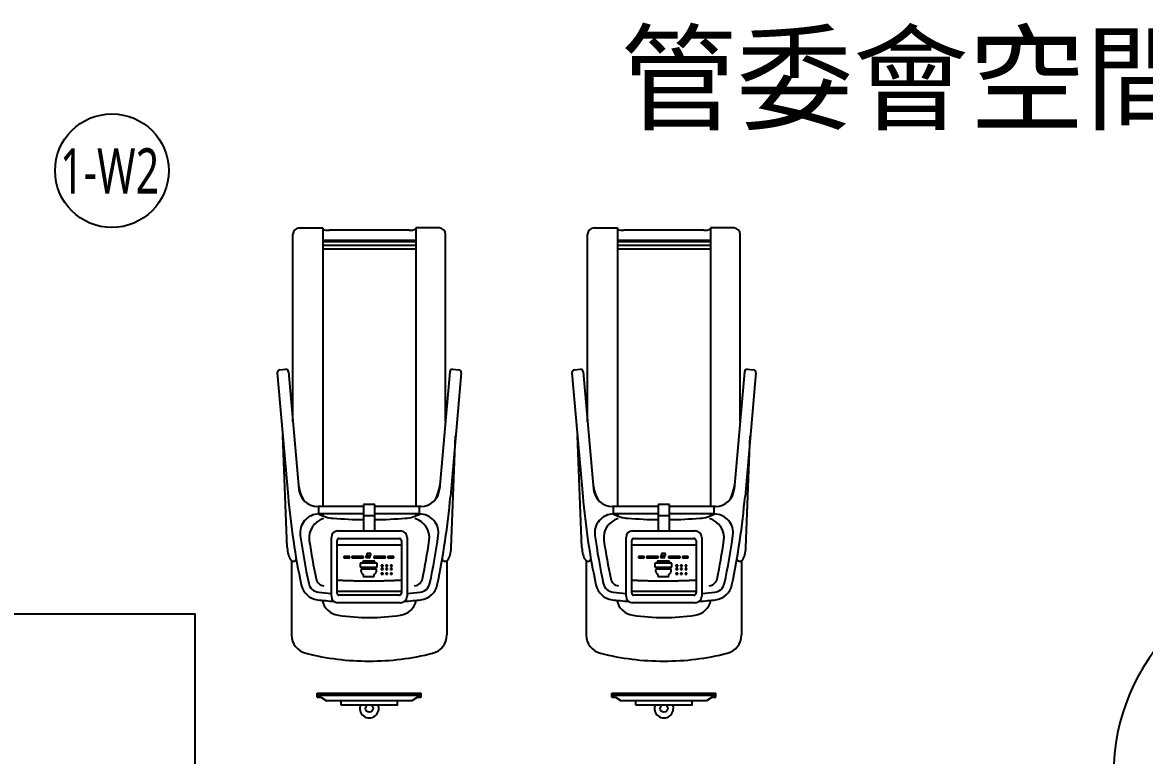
# Model space of a CAD drawing. Header units: millimetres. Extents: x -3377 to 119122, y -22007 to 15479.
# Drawn here: x 27984 to 28577, y 10054 to 10441 of the extents above; entities that cross this region are included whole.
import ezdxf
from ezdxf.enums import TextEntityAlignment as Align

# ---------------------------------------------------------------- set-up
doc = ezdxf.new("R2010")
doc.units = ezdxf.units.MM
doc.header["$LTSCALE"] = 150
doc.header["$MEASUREMENT"] = 0
doc.layers.get('0').update_dxf_attribs({"plot": 0})
for name, color, linetype in [('COL', 1, 'Continuous'), ('OPEN', 4, 'Continuous'), ('TEXT', 2, 'Continuous')]:
    doc.layers.add(name, color=color, linetype=linetype)
for name, color, linetype, plot in [('FUNITURE', 9, 'Continuous', False), ('OPEN-TAG', 4, 'Continuous', False), ('S-ARCH', 252, 'Continuous', False)]:
    doc.layers.add(name, color=color, linetype=linetype, plot=plot)
doc.styles.add('C1', font='', dxfattribs={"bigfont": 'japanese.shx'})
doc.styles.add('HH', font='')
doc.styles.get('C1').set_extended_font_data('微軟正黑體')
doc.styles.get('HH').set_extended_font_data('Microsoft JhengHei')

# ---------------------------------------------------------------- blocks, each defined once
blk = doc.blocks.new('A$C704E4F0D')
at = {"layer": 'COL', "color": 252}
blk.add_lwpolyline([(-1480, 650), (-1370, 650), (-1370, 550), (-1480, 550)], close=True, dxfattribs=at)
at = {"layer": 'FUNITURE', "color": 252}
for p, q in [((-1314.78095, 853.71429, 1.07354), (-1302.49524, 853.71429, 1.07354)), ((-1302.49524, 853.71429, 1.07354), (-1302.49524, 706.6759, 1.07354)), ((-1241.06667, 853.71429, 1.07354), (-1253.35238, 853.71429, 1.07354)), ((-1253.35238, 853.71429, 1.07354), (-1253.35238, 706.6759, 1.07354)), ((-1159.20952, 853.71429, 1.07354), (-1146.92381, 853.71429, 1.07354)), ((-1146.92381, 853.71429, 1.07354), (-1146.92381, 706.6759, 1.07354)), ((-1085.49524, 853.71429, 1.07354), (-1097.78095, 853.71429, 1.07354)), ((-1097.78095, 853.71429, 1.07354), (-1097.78095, 706.6759, 1.07354)), ((-1318.20952, 751.42857, 1.07354), (-1318.20952, 850.28571, 1.07354)), ((-1302.49524, 847.28571, 1.07354), (-1253.35238, 847.28571, 1.07354)), ((-1256.78095, 852.42857, 1.07354), (-1299.06667, 852.42857, 1.07354)), ((-1237.6381, 751.42857, 1.07354), (-1237.6381, 850.28571, 1.07354)), ((-1162.6381, 751.42857, 1.07354), (-1162.6381, 850.28571, 1.07354)), ((-1146.92381, 847.28571, 1.07354), (-1097.78095, 847.28571, 1.07354)), ((-1101.20952, 852.42857, 1.07354), (-1143.49524, 852.42857, 1.07354)), ((-1082.06667, 751.42857, 1.07354), (-1082.06667, 850.28571, 1.07354)), ((-1253.35238, 846.28571, 1.07354), (-1302.49524, 846.28571, 1.07354)), ((-1302.49524, 844.57143, 1.07354), (-1253.35238, 844.57143, 1.07354)), ((-1253.35238, 842.42857, 1.07354), (-1302.49524, 842.42857, 1.07354)), ((-1097.78095, 846.28571, 1.07354), (-1146.92381, 846.28571, 1.07354)), ((-1146.92381, 844.57143, 1.07354), (-1097.78095, 844.57143, 1.07354)), ((-1097.78095, 842.42857, 1.07354), (-1146.92381, 842.42857, 1.07354)), ((-1326.48197, 777.17126, 1.07354), (-1320.77719, 711.96527, 1.07354)), ((-1325.11842, 778.79628, 1.07354), (-1322.12983, 779.05775, 1.07354)), ((-1320.50481, 777.69419, 1.07354), (-1315.09015, 715.80434, 1.07354)), ((-1235.34281, 777.69419, 1.07354), (-1240.75747, 715.80434, 1.07354)), ((-1229.36565, 777.17126, 1.07354), (-1235.07043, 711.96527, 1.07354)), ((-1233.71779, 779.05775, 1.07354), (-1230.7292, 778.79628, 1.07354)), ((-1170.91055, 777.17126, 1.07354), (-1165.20576, 711.96527, 1.07354)), ((-1169.54699, 778.79628, 1.07354), (-1166.5584, 779.05775, 1.07354)), ((-1164.93338, 777.69419, 1.07354), (-1159.51872, 715.80434, 1.07354)), ((-1079.77139, 777.69419, 1.07354), (-1085.18605, 715.80434, 1.07354)), ((-1073.79422, 777.17126, 1.07354), (-1079.499, 711.96527, 1.07354)), ((-1078.14636, 779.05775, 1.07354), (-1075.15778, 778.79628, 1.07354)), ((-1321.20733, 684.88664, 1.07354), (-1323.49108, 743.84243, 1.07354)), ((-1234.64029, 684.88664, 1.07354), (-1232.35654, 743.84243, 1.07354)), ((-1165.6359, 684.88664, 1.07354), (-1167.91965, 743.84243, 1.07354)), ((-1079.06886, 684.88664, 1.07354), (-1076.78511, 743.84243, 1.07354)), ((-1280.92381, 706.6759, 1.07354), (-1305.1282, 706.6759, 1.07354)), ((-1304.46866, 702.6759, 1.07354), (-1304.46866, 706.6759, 1.07354)), ((-1274.92381, 707.71376, 1.07354), (-1280.92381, 707.71376, 1.07354)), ((-1280.92381, 707.71376, 1.07354), (-1280.92381, 693.71376, 1.07354)), ((-1274.92381, 693.71376, 1.07354), (-1274.92381, 707.71376, 1.07354)), ((-1250.71942, 706.6759, 1.07354), (-1274.92381, 706.6759, 1.07354)), ((-1251.37896, 702.6759, 1.07354), (-1251.37896, 706.6759, 1.07354)), ((-1125.35238, 706.6759, 1.07354), (-1149.55677, 706.6759, 1.07354)), ((-1148.89724, 702.6759, 1.07354), (-1148.89724, 706.6759, 1.07354)), ((-1119.35238, 707.71376, 1.07354), (-1125.35238, 707.71376, 1.07354)), ((-1125.35238, 707.71376, 1.07354), (-1125.35238, 693.71376, 1.07354)), ((-1119.35238, 693.71376, 1.07354), (-1119.35238, 707.71376, 1.07354)), ((-1095.14799, 706.6759, 1.07354), (-1119.35238, 706.6759, 1.07354)), ((-1095.80753, 702.6759, 1.07354), (-1095.80753, 706.6759, 1.07354)), ((-1280.92381, 702.6759, 1.07354), (-1304.46866, 702.6759, 1.07354)), ((-1302.49524, 702.6759, 1.07354), (-1302.49524, 701.64724, 1.07354)), ((-1274.92381, 701.63804, 1.07354), (-1280.92381, 701.63804, 1.07354)), ((-1251.37896, 702.6759, 1.07354), (-1274.92381, 702.6759, 1.07354)), ((-1253.35238, 702.6759, 1.07354), (-1253.35238, 701.64724, 1.07354)), ((-1125.35238, 702.6759, 1.07354), (-1148.89724, 702.6759, 1.07354)), ((-1146.92381, 702.6759, 1.07354), (-1146.92381, 701.64724, 1.07354)), ((-1119.35238, 701.63804, 1.07354), (-1125.35238, 701.63804, 1.07354)), ((-1095.80753, 702.6759, 1.07354), (-1119.35238, 702.6759, 1.07354)), ((-1097.78095, 702.6759, 1.07354), (-1097.78095, 701.64724, 1.07354)), ((-1294.42381, 693.71376, 1.07354), (-1261.42381, 693.71376, 1.07354)), ((-1280.92381, 693.71376, 1.07354), (-1274.92381, 693.71376, 1.07354)), ((-1138.85238, 693.71376, 1.07354), (-1105.85238, 693.71376, 1.07354)), ((-1125.35238, 693.71376, 1.07354), (-1119.35238, 693.71376, 1.07354)), ((-1297.92381, 659.28847, 1.07354), (-1297.92381, 690.21376, 1.07354)), ((-1294.92381, 660.78847, 1.07354), (-1294.92381, 688.71376, 1.07354)), ((-1293.92381, 689.71376, 1.07354), (-1261.92381, 689.71376, 1.07354)), ((-1260.92381, 688.71376, 1.07354), (-1260.92381, 660.78847, 1.07354)), ((-1257.92381, 690.21376, 1.07354), (-1257.92381, 659.28847, 1.07354)), ((-1142.35238, 659.28847, 1.07354), (-1142.35238, 690.21376, 1.07354)), ((-1139.35238, 660.78847, 1.07354), (-1139.35238, 688.71376, 1.07354)), ((-1138.35238, 689.71376, 1.07354), (-1106.35238, 689.71376, 1.07354)), ((-1105.35238, 688.71376, 1.07354), (-1105.35238, 660.78847, 1.07354)), ((-1102.35238, 690.21376, 1.07354), (-1102.35238, 659.28847, 1.07354)), ((-1294.92381, 686.41098, 1.07354), (-1260.92381, 686.41098, 1.07354)), ((-1279.24252, 681.77715, 1.07354), (-1279.24254, 680.77449, 1.07354)), ((-1277.14252, 681.77713, 1.07354), (-1279.24252, 681.77715, 1.07354)), ((-1277.14254, 680.77446, 1.07354), (-1277.14252, 681.77713, 1.07354)), ((-1139.35238, 686.41098, 1.07354), (-1105.35238, 686.41098, 1.07354)), ((-1123.67109, 681.77715, 1.07354), (-1123.67111, 680.77449, 1.07354)), ((-1121.57109, 681.77713, 1.07354), (-1123.67109, 681.77715, 1.07354)), ((-1121.57111, 680.77446, 1.07354), (-1121.57109, 681.77713, 1.07354)), ((-1318.92381, 677.92969, 1.07354), (-1318.92381, 638.81369, 1.07354)), ((-1291.36155, 680.21243, 1.07354), (-1291.36157, 679.48636, 1.07354)), ((-1291.36157, 679.48636, 1.07354), (-1288.26157, 679.48632, 1.07354)), ((-1288.26155, 680.21239, 1.07354), (-1291.36155, 680.21243, 1.07354)), ((-1288.26157, 679.48632, 1.07354), (-1288.26155, 680.21239, 1.07354)), ((-1287.11455, 680.21238, 1.07354), (-1287.11457, 679.48631, 1.07354)), ((-1287.11457, 679.48631, 1.07354), (-1284.01457, 679.48628, 1.07354)), ((-1284.01455, 680.21235, 1.07354), (-1287.11455, 680.21238, 1.07354)), ((-1283.98957, 679.48628, 1.07354), (-1280.88957, 679.48625, 1.07354)), ((-1280.88955, 680.21232, 1.07354), (-1283.98955, 680.21235, 1.07354)), ((-1282.67512, 676.72581, 1.07354), (-1282.67517, 674.58218, 1.07354)), ((-1273.71012, 676.72572, 1.07354), (-1282.67512, 676.72581, 1.07354)), ((-1281.3926, 677.74921, 1.07354), (-1281.39262, 677.16144, 1.07354)), ((-1281.39262, 677.16144, 1.07354), (-1274.99262, 677.16138, 1.07354)), ((-1274.9926, 677.74915, 1.07354), (-1281.3926, 677.74921, 1.07354)), ((-1280.88957, 679.48625, 1.07354), (-1280.88955, 680.21232, 1.07354)), ((-1279.74516, 680.49071, 1.07354), (-1279.74518, 679.62272, 1.07354)), ((-1279.74518, 679.62272, 1.07354), (-1277.43995, 679.6227, 1.07354)), ((-1277.43993, 680.49069, 1.07354), (-1279.74516, 680.49071, 1.07354)), ((-1279.24254, 680.77449, 1.07354), (-1277.14254, 680.77446, 1.07354)), ((-1277.43995, 679.6227, 1.07354), (-1277.43993, 680.49069, 1.07354)), ((-1275.49555, 680.21226, 1.07354), (-1275.49557, 679.48619, 1.07354)), ((-1275.49557, 679.48619, 1.07354), (-1272.39557, 679.48616, 1.07354)), ((-1272.39555, 680.21223, 1.07354), (-1275.49555, 680.21226, 1.07354)), ((-1274.99262, 677.16138, 1.07354), (-1274.9926, 677.74915, 1.07354)), ((-1273.71017, 674.58208, 1.07354), (-1273.71012, 676.72572, 1.07354)), ((-1272.37057, 679.48616, 1.07354), (-1269.27057, 679.48613, 1.07354)), ((-1269.27055, 680.2122, 1.07354), (-1272.37055, 680.21223, 1.07354)), ((-1271.56765, 675.68845, 1.07354), (-1271.56766, 675.10068, 1.07354)), ((-1270.61765, 675.68844, 1.07354), (-1271.56765, 675.68845, 1.07354)), ((-1270.61766, 675.10067, 1.07354), (-1270.61765, 675.68844, 1.07354)), ((-1269.27057, 679.48613, 1.07354), (-1269.27055, 680.2122, 1.07354)), ((-1269.16765, 675.68843, 1.07354), (-1269.16766, 675.10066, 1.07354)), ((-1268.21765, 675.68842, 1.07354), (-1269.16765, 675.68843, 1.07354)), ((-1268.21766, 675.10065, 1.07354), (-1268.21765, 675.68842, 1.07354)), ((-1268.12355, 680.21218, 1.07354), (-1268.12357, 679.48611, 1.07354)), ((-1268.12357, 679.48611, 1.07354), (-1265.02357, 679.48608, 1.07354)), ((-1265.02355, 680.21215, 1.07354), (-1268.12355, 680.21218, 1.07354)), ((-1266.76765, 675.6884, 1.07354), (-1266.76766, 675.10063, 1.07354)), ((-1265.81765, 675.68839, 1.07354), (-1266.76765, 675.6884, 1.07354)), ((-1265.81766, 675.10062, 1.07354), (-1265.81765, 675.68839, 1.07354)), ((-1265.02357, 679.48608, 1.07354), (-1265.02355, 680.21215, 1.07354)), ((-1236.92381, 677.92969, 1.07354), (-1236.92381, 638.81369, 1.07354)), ((-1163.35238, 677.92969, 1.07354), (-1163.35238, 638.81369, 1.07354)), ((-1135.79012, 680.21243, 1.07354), (-1135.79014, 679.48636, 1.07354)), ((-1135.79014, 679.48636, 1.07354), (-1132.69014, 679.48632, 1.07354)), ((-1132.69012, 680.21239, 1.07354), (-1135.79012, 680.21243, 1.07354)), ((-1132.69014, 679.48632, 1.07354), (-1132.69012, 680.21239, 1.07354)), ((-1131.54312, 680.21238, 1.07354), (-1131.54314, 679.48631, 1.07354)), ((-1131.54314, 679.48631, 1.07354), (-1128.44314, 679.48628, 1.07354)), ((-1128.44312, 680.21235, 1.07354), (-1131.54312, 680.21238, 1.07354)), ((-1128.41814, 679.48628, 1.07354), (-1125.31814, 679.48625, 1.07354)), ((-1125.31812, 680.21232, 1.07354), (-1128.41812, 680.21235, 1.07354)), ((-1127.1037, 676.72581, 1.07354), (-1127.10374, 674.58218, 1.07354)), ((-1118.1387, 676.72572, 1.07354), (-1127.1037, 676.72581, 1.07354)), ((-1125.82117, 677.74921, 1.07354), (-1125.82119, 677.16144, 1.07354)), ((-1125.82119, 677.16144, 1.07354), (-1119.42119, 677.16138, 1.07354)), ((-1119.42117, 677.74915, 1.07354), (-1125.82117, 677.74921, 1.07354)), ((-1125.31814, 679.48625, 1.07354), (-1125.31812, 680.21232, 1.07354)), ((-1124.17374, 680.49071, 1.07354), (-1124.17375, 679.62272, 1.07354)), ((-1124.17375, 679.62272, 1.07354), (-1121.86852, 679.6227, 1.07354)), ((-1121.8685, 680.49069, 1.07354), (-1124.17374, 680.49071, 1.07354)), ((-1123.67111, 680.77449, 1.07354), (-1121.57111, 680.77446, 1.07354)), ((-1121.86852, 679.6227, 1.07354), (-1121.8685, 680.49069, 1.07354)), ((-1119.92412, 680.21226, 1.07354), (-1119.92414, 679.48619, 1.07354)), ((-1119.92414, 679.48619, 1.07354), (-1116.82414, 679.48616, 1.07354)), ((-1116.82412, 680.21223, 1.07354), (-1119.92412, 680.21226, 1.07354)), ((-1119.42119, 677.16138, 1.07354), (-1119.42117, 677.74915, 1.07354)), ((-1118.13874, 674.58208, 1.07354), (-1118.1387, 676.72572, 1.07354)), ((-1116.79914, 679.48616, 1.07354), (-1113.69914, 679.48613, 1.07354)), ((-1113.69912, 680.2122, 1.07354), (-1116.79912, 680.21223, 1.07354)), ((-1115.99622, 675.68845, 1.07354), (-1115.99623, 675.10068, 1.07354)), ((-1115.04622, 675.68844, 1.07354), (-1115.99622, 675.68845, 1.07354)), ((-1115.04623, 675.10067, 1.07354), (-1115.04622, 675.68844, 1.07354)), ((-1113.69914, 679.48613, 1.07354), (-1113.69912, 680.2122, 1.07354)), ((-1113.59622, 675.68843, 1.07354), (-1113.59623, 675.10066, 1.07354)), ((-1112.64622, 675.68842, 1.07354), (-1113.59622, 675.68843, 1.07354)), ((-1112.64623, 675.10065, 1.07354), (-1112.64622, 675.68842, 1.07354)), ((-1112.55212, 680.21218, 1.07354), (-1112.55214, 679.48611, 1.07354)), ((-1112.55214, 679.48611, 1.07354), (-1109.45214, 679.48608, 1.07354)), ((-1109.45212, 680.21215, 1.07354), (-1112.55212, 680.21218, 1.07354)), ((-1111.19622, 675.6884, 1.07354), (-1111.19623, 675.10063, 1.07354)), ((-1110.24622, 675.68839, 1.07354), (-1111.19622, 675.6884, 1.07354)), ((-1110.24623, 675.10062, 1.07354), (-1110.24622, 675.68839, 1.07354)), ((-1109.45214, 679.48608, 1.07354), (-1109.45212, 680.21215, 1.07354)), ((-1081.35238, 677.92969, 1.07354), (-1081.35238, 638.81369, 1.07354)), ((-1282.67517, 674.58218, 1.07354), (-1273.71017, 674.58208, 1.07354)), ((-1282.30541, 672.83715, 1.07354), (-1282.30738, 672.77792, 1.07354)), ((-1282.30738, 672.77792, 1.07354), (-1282.30561, 672.65126, 1.07354)), ((-1282.30561, 672.65126, 1.07354), (-1282.29569, 672.52478, 1.07354)), ((-1282.30099, 672.90451, 1.07354), (-1282.30541, 672.83715, 1.07354)), ((-1282.28647, 673.03077, 1.07354), (-1282.30099, 672.90451, 1.07354)), ((-1282.29569, 672.52478, 1.07354), (-1282.27764, 672.39873, 1.07354)), ((-1282.26383, 673.15647, 1.07354), (-1282.28647, 673.03077, 1.07354)), ((-1282.27764, 672.39873, 1.07354), (-1282.2515, 672.27336, 1.07354)), ((-1282.23313, 673.28134, 1.07354), (-1282.26383, 673.15647, 1.07354)), ((-1282.2515, 672.27336, 1.07354), (-1282.21731, 672.14892, 1.07354)), ((-1282.19446, 673.40503, 1.07354), (-1282.23313, 673.28134, 1.07354)), ((-1282.21731, 672.14892, 1.07354), (-1282.17515, 672.02565, 1.07354)), ((-1282.14778, 673.52764, 1.07354), (-1282.19446, 673.40503, 1.07354)), ((-1282.17515, 672.02565, 1.07354), (-1282.12509, 671.90381, 1.07354)), ((-1274.2376, 673.52756, 1.07354), (-1282.14778, 673.52764, 1.07354)), ((-1282.12509, 671.90381, 1.07354), (-1282.06725, 671.78362, 1.07354)), ((-1282.06725, 671.78362, 1.07354), (-1282.00173, 671.66534, 1.07354)), ((-1282.00173, 671.66534, 1.07354), (-1281.92866, 671.54918, 1.07354)), ((-1281.92866, 671.54918, 1.07354), (-1281.84818, 671.4354, 1.07354)), ((-1281.84818, 671.4354, 1.07354), (-1281.76047, 671.32419, 1.07354)), ((-1281.76047, 671.32419, 1.07354), (-1281.66568, 671.21581, 1.07354)), ((-1281.66568, 671.21581, 1.07354), (-1281.56402, 671.11044, 1.07354)), ((-1281.56402, 671.11044, 1.07354), (-1281.45566, 671.00831, 1.07354)), ((-1281.45566, 671.00831, 1.07354), (-1281.34085, 670.90961, 1.07354)), ((-1281.34085, 670.90961, 1.07354), (-1281.21992, 670.81464, 1.07354)), ((-1281.21992, 670.81464, 1.07354), (-1281.09275, 670.7233, 1.07354)), ((-1281.09275, 670.7233, 1.07354), (-1281.09277, 669.72371, 1.07354)), ((-1281.09277, 669.72371, 1.07354), (-1275.29277, 669.72365, 1.07354)), ((-1275.29277, 669.72365, 1.07354), (-1275.29275, 670.72324, 1.07354)), ((-1275.29275, 670.72324, 1.07354), (-1275.16558, 670.81458, 1.07354)), ((-1275.16558, 670.81458, 1.07354), (-1275.04464, 670.90955, 1.07354)), ((-1275.04464, 670.90955, 1.07354), (-1274.92982, 671.00824, 1.07354)), ((-1274.92982, 671.00824, 1.07354), (-1274.82147, 671.11037, 1.07354)), ((-1274.82147, 671.11037, 1.07354), (-1274.7198, 671.21573, 1.07354)), ((-1274.7198, 671.21573, 1.07354), (-1274.625, 671.32412, 1.07354)), ((-1274.625, 671.32412, 1.07354), (-1274.53729, 671.43532, 1.07354)), ((-1274.53729, 671.43532, 1.07354), (-1274.4568, 671.5491, 1.07354)), ((-1274.4568, 671.5491, 1.07354), (-1274.38373, 671.66526, 1.07354)), ((-1274.38373, 671.66526, 1.07354), (-1274.3182, 671.78354, 1.07354)), ((-1274.3182, 671.78354, 1.07354), (-1274.26036, 671.90372, 1.07354)), ((-1274.26036, 671.90372, 1.07354), (-1274.21029, 672.02557, 1.07354)), ((-1274.19093, 673.40494, 1.07354), (-1274.2376, 673.52756, 1.07354)), ((-1274.21029, 672.02557, 1.07354), (-1274.16813, 672.14883, 1.07354)), ((-1274.15226, 673.28126, 1.07354), (-1274.19093, 673.40494, 1.07354)), ((-1274.16813, 672.14883, 1.07354), (-1274.13393, 672.27327, 1.07354)), ((-1274.12157, 673.15638, 1.07354), (-1274.15226, 673.28126, 1.07354)), ((-1274.13393, 672.27327, 1.07354), (-1274.10779, 672.39864, 1.07354)), ((-1274.09893, 673.03069, 1.07354), (-1274.12157, 673.15638, 1.07354)), ((-1274.10779, 672.39864, 1.07354), (-1274.08973, 672.52469, 1.07354)), ((-1274.08442, 672.90442, 1.07354), (-1274.09893, 673.03069, 1.07354)), ((-1274.08973, 672.52469, 1.07354), (-1274.07981, 672.65117, 1.07354)), ((-1274.08001, 672.83714, 1.07354), (-1274.08442, 672.90442, 1.07354)), ((-1274.07803, 672.77783, 1.07354), (-1274.08001, 672.83714, 1.07354)), ((-1274.07981, 672.65117, 1.07354), (-1274.07803, 672.77783, 1.07354)), ((-1274.07863, 672.7355, 1.07354), (-1274.07913, 672.74184, 1.07354)), ((-1271.56774, 671.40118, 1.07354), (-1271.56775, 670.81341, 1.07354)), ((-1271.56775, 670.81341, 1.07354), (-1270.61775, 670.8134, 1.07354)), ((-1270.61774, 671.40117, 1.07354), (-1271.56774, 671.40118, 1.07354)), ((-1271.56768, 673.95972, 1.07354), (-1271.56769, 673.37194, 1.07354)), ((-1271.56769, 673.37194, 1.07354), (-1270.61769, 673.37193, 1.07354)), ((-1270.61768, 673.95971, 1.07354), (-1271.56768, 673.95972, 1.07354)), ((-1271.56766, 675.10068, 1.07354), (-1270.61766, 675.10067, 1.07354)), ((-1270.61775, 670.8134, 1.07354), (-1270.61774, 671.40117, 1.07354)), ((-1270.61769, 673.37193, 1.07354), (-1270.61768, 673.95971, 1.07354)), ((-1269.16774, 671.40116, 1.07354), (-1269.16775, 670.81339, 1.07354)), ((-1269.16775, 670.81339, 1.07354), (-1268.21775, 670.81338, 1.07354)), ((-1268.21774, 671.40115, 1.07354), (-1269.16774, 671.40116, 1.07354)), ((-1269.16768, 673.95969, 1.07354), (-1269.16769, 673.37192, 1.07354)), ((-1269.16769, 673.37192, 1.07354), (-1268.21769, 673.37191, 1.07354)), ((-1268.21768, 673.95968, 1.07354), (-1269.16768, 673.95969, 1.07354)), ((-1269.16766, 675.10066, 1.07354), (-1268.21766, 675.10065, 1.07354)), ((-1268.21775, 670.81338, 1.07354), (-1268.21774, 671.40115, 1.07354)), ((-1268.21769, 673.37191, 1.07354), (-1268.21768, 673.95968, 1.07354)), ((-1266.76774, 671.40113, 1.07354), (-1266.76775, 670.81336, 1.07354)), ((-1266.76775, 670.81336, 1.07354), (-1265.81775, 670.81335, 1.07354)), ((-1265.81774, 671.40112, 1.07354), (-1266.76774, 671.40113, 1.07354)), ((-1266.76768, 673.95967, 1.07354), (-1266.76769, 673.37189, 1.07354)), ((-1266.76769, 673.37189, 1.07354), (-1265.81769, 673.37188, 1.07354)), ((-1265.81768, 673.95966, 1.07354), (-1266.76768, 673.95967, 1.07354)), ((-1266.76766, 675.10063, 1.07354), (-1265.81766, 675.10062, 1.07354)), ((-1265.81775, 670.81335, 1.07354), (-1265.81774, 671.40112, 1.07354)), ((-1265.81769, 673.37188, 1.07354), (-1265.81768, 673.95966, 1.07354)), ((-1127.10374, 674.58218, 1.07354), (-1118.13874, 674.58208, 1.07354)), ((-1126.73398, 672.83715, 1.07354), (-1126.73595, 672.77792, 1.07354)), ((-1126.73595, 672.77792, 1.07354), (-1126.73418, 672.65126, 1.07354)), ((-1126.73418, 672.65126, 1.07354), (-1126.72426, 672.52478, 1.07354)), ((-1126.72956, 672.90451, 1.07354), (-1126.73398, 672.83715, 1.07354)), ((-1126.71504, 673.03077, 1.07354), (-1126.72956, 672.90451, 1.07354)), ((-1126.72426, 672.52478, 1.07354), (-1126.70621, 672.39873, 1.07354)), ((-1126.6924, 673.15647, 1.07354), (-1126.71504, 673.03077, 1.07354)), ((-1126.70621, 672.39873, 1.07354), (-1126.68007, 672.27336, 1.07354)), ((-1126.6617, 673.28134, 1.07354), (-1126.6924, 673.15647, 1.07354)), ((-1126.68007, 672.27336, 1.07354), (-1126.64588, 672.14892, 1.07354)), ((-1126.62303, 673.40503, 1.07354), (-1126.6617, 673.28134, 1.07354)), ((-1126.64588, 672.14892, 1.07354), (-1126.60372, 672.02565, 1.07354)), ((-1126.57635, 673.52764, 1.07354), (-1126.62303, 673.40503, 1.07354)), ((-1126.60372, 672.02565, 1.07354), (-1126.55366, 671.90381, 1.07354)), ((-1118.66617, 673.52756, 1.07354), (-1126.57635, 673.52764, 1.07354)), ((-1126.55366, 671.90381, 1.07354), (-1126.49583, 671.78362, 1.07354)), ((-1126.49583, 671.78362, 1.07354), (-1126.4303, 671.66534, 1.07354)), ((-1126.4303, 671.66534, 1.07354), (-1126.35723, 671.54918, 1.07354)), ((-1126.35723, 671.54918, 1.07354), (-1126.27675, 671.4354, 1.07354)), ((-1126.27675, 671.4354, 1.07354), (-1126.18904, 671.32419, 1.07354)), ((-1126.18904, 671.32419, 1.07354), (-1126.09425, 671.21581, 1.07354)), ((-1126.09425, 671.21581, 1.07354), (-1125.99259, 671.11044, 1.07354)), ((-1125.99259, 671.11044, 1.07354), (-1125.88423, 671.00831, 1.07354)), ((-1125.88423, 671.00831, 1.07354), (-1125.76942, 670.90961, 1.07354)), ((-1125.76942, 670.90961, 1.07354), (-1125.64849, 670.81464, 1.07354)), ((-1125.64849, 670.81464, 1.07354), (-1125.52132, 670.7233, 1.07354)), ((-1125.52132, 670.7233, 1.07354), (-1125.52134, 669.72371, 1.07354)), ((-1125.52134, 669.72371, 1.07354), (-1119.72134, 669.72365, 1.07354)), ((-1119.72134, 669.72365, 1.07354), (-1119.72132, 670.72324, 1.07354)), ((-1119.72132, 670.72324, 1.07354), (-1119.59415, 670.81458, 1.07354)), ((-1119.59415, 670.81458, 1.07354), (-1119.47321, 670.90955, 1.07354)), ((-1119.47321, 670.90955, 1.07354), (-1119.3584, 671.00824, 1.07354)), ((-1119.3584, 671.00824, 1.07354), (-1119.25004, 671.11037, 1.07354)), ((-1119.25004, 671.11037, 1.07354), (-1119.14837, 671.21573, 1.07354)), ((-1119.14837, 671.21573, 1.07354), (-1119.05357, 671.32412, 1.07354)), ((-1119.05357, 671.32412, 1.07354), (-1118.96586, 671.43532, 1.07354)), ((-1118.96586, 671.43532, 1.07354), (-1118.88537, 671.5491, 1.07354)), ((-1118.88537, 671.5491, 1.07354), (-1118.81231, 671.66526, 1.07354)), ((-1118.81231, 671.66526, 1.07354), (-1118.74677, 671.78354, 1.07354)), ((-1118.74677, 671.78354, 1.07354), (-1118.68893, 671.90372, 1.07354)), ((-1118.68893, 671.90372, 1.07354), (-1118.63886, 672.02557, 1.07354)), ((-1118.6195, 673.40494, 1.07354), (-1118.66617, 673.52756, 1.07354)), ((-1118.63886, 672.02557, 1.07354), (-1118.5967, 672.14883, 1.07354)), ((-1118.58083, 673.28126, 1.07354), (-1118.6195, 673.40494, 1.07354)), ((-1118.5967, 672.14883, 1.07354), (-1118.56251, 672.27327, 1.07354)), ((-1118.55014, 673.15638, 1.07354), (-1118.58083, 673.28126, 1.07354)), ((-1118.56251, 672.27327, 1.07354), (-1118.53636, 672.39864, 1.07354)), ((-1118.5275, 673.03069, 1.07354), (-1118.55014, 673.15638, 1.07354)), ((-1118.53636, 672.39864, 1.07354), (-1118.5183, 672.52469, 1.07354)), ((-1118.51299, 672.90442, 1.07354), (-1118.5275, 673.03069, 1.07354)), ((-1118.5183, 672.52469, 1.07354), (-1118.50838, 672.65117, 1.07354)), ((-1118.50858, 672.83714, 1.07354), (-1118.51299, 672.90442, 1.07354)), ((-1118.5066, 672.77783, 1.07354), (-1118.50858, 672.83714, 1.07354)), ((-1118.50838, 672.65117, 1.07354), (-1118.5066, 672.77783, 1.07354)), ((-1118.5072, 672.7355, 1.07354), (-1118.5077, 672.74184, 1.07354)), ((-1115.99631, 671.40118, 1.07354), (-1115.99632, 670.81341, 1.07354)), ((-1115.99632, 670.81341, 1.07354), (-1115.04632, 670.8134, 1.07354)), ((-1115.04631, 671.40117, 1.07354), (-1115.99631, 671.40118, 1.07354)), ((-1115.99625, 673.95972, 1.07354), (-1115.99627, 673.37194, 1.07354)), ((-1115.99627, 673.37194, 1.07354), (-1115.04627, 673.37193, 1.07354)), ((-1115.04625, 673.95971, 1.07354), (-1115.99625, 673.95972, 1.07354)), ((-1115.99623, 675.10068, 1.07354), (-1115.04623, 675.10067, 1.07354)), ((-1115.04632, 670.8134, 1.07354), (-1115.04631, 671.40117, 1.07354)), ((-1115.04627, 673.37193, 1.07354), (-1115.04625, 673.95971, 1.07354)), ((-1113.59631, 671.40116, 1.07354), (-1113.59632, 670.81339, 1.07354)), ((-1113.59632, 670.81339, 1.07354), (-1112.64632, 670.81338, 1.07354)), ((-1112.64631, 671.40115, 1.07354), (-1113.59631, 671.40116, 1.07354)), ((-1113.59625, 673.95969, 1.07354), (-1113.59627, 673.37192, 1.07354)), ((-1113.59627, 673.37192, 1.07354), (-1112.64627, 673.37191, 1.07354)), ((-1112.64625, 673.95968, 1.07354), (-1113.59625, 673.95969, 1.07354)), ((-1113.59623, 675.10066, 1.07354), (-1112.64623, 675.10065, 1.07354)), ((-1112.64632, 670.81338, 1.07354), (-1112.64631, 671.40115, 1.07354)), ((-1112.64627, 673.37191, 1.07354), (-1112.64625, 673.95968, 1.07354)), ((-1111.19631, 671.40113, 1.07354), (-1111.19632, 670.81336, 1.07354)), ((-1111.19632, 670.81336, 1.07354), (-1110.24632, 670.81335, 1.07354)), ((-1110.24631, 671.40112, 1.07354), (-1111.19631, 671.40113, 1.07354)), ((-1111.19625, 673.95967, 1.07354), (-1111.19627, 673.37189, 1.07354)), ((-1111.19627, 673.37189, 1.07354), (-1110.24627, 673.37188, 1.07354)), ((-1110.24625, 673.95966, 1.07354), (-1111.19625, 673.95967, 1.07354)), ((-1111.19623, 675.10063, 1.07354), (-1110.24623, 675.10062, 1.07354)), ((-1110.24632, 670.81335, 1.07354), (-1110.24631, 671.40112, 1.07354)), ((-1110.24627, 673.37188, 1.07354), (-1110.24625, 673.95966, 1.07354)), ((-1293.57728, 667.5468, 1.07354), (-1294.92381, 667.61188, 1.07354)), ((-1293.06028, 667.5226, 1.07354), (-1293.57728, 667.5468, 1.07354)), ((-1292.54168, 667.4991, 1.07354), (-1293.06028, 667.5226, 1.07354)), ((-1292.0222, 667.47637, 1.07354), (-1292.54168, 667.4991, 1.07354)), ((-1291.50279, 667.45447, 1.07354), (-1292.0222, 667.47637, 1.07354)), ((-1290.98442, 667.43344, 1.07354), (-1291.50279, 667.45447, 1.07354)), ((-1290.4678, 667.41331, 1.07354), (-1290.98442, 667.43344, 1.07354)), ((-1289.95274, 667.39408, 1.07354), (-1290.4678, 667.41331, 1.07354)), ((-1289.43751, 667.37568, 1.07354), (-1289.95274, 667.39408, 1.07354)), ((-1288.9152, 667.35789, 1.07354), (-1289.43751, 667.37568, 1.07354)), ((-1288.3778, 667.34047, 1.07354), (-1288.9152, 667.35789, 1.07354)), ((-1287.81812, 667.3233, 1.07354), (-1288.3778, 667.34047, 1.07354)), ((-1287.22891, 667.30628, 1.07354), (-1287.81812, 667.3233, 1.07354)), ((-1286.60187, 667.28937, 1.07354), (-1287.22891, 667.30628, 1.07354)), ((-1285.9298, 667.2726, 1.07354), (-1286.60187, 667.28937, 1.07354)), ((-1285.21094, 667.25622, 1.07354), (-1285.9298, 667.2726, 1.07354)), ((-1284.44541, 667.24055, 1.07354), (-1285.21094, 667.25622, 1.07354)), ((-1283.63544, 667.22594, 1.07354), (-1284.44541, 667.24055, 1.07354)), ((-1282.78382, 667.21279, 1.07354), (-1283.63544, 667.22594, 1.07354)), ((-1281.89373, 667.20145, 1.07354), (-1282.78382, 667.21279, 1.07354)), ((-1280.96983, 667.19228, 1.07354), (-1281.89373, 667.20145, 1.07354)), ((-1280.02237, 667.1856, 1.07354), (-1280.96983, 667.19228, 1.07354)), ((-1279.06283, 667.18165, 1.07354), (-1280.02237, 667.1856, 1.07354)), ((-1278.10196, 667.1805, 1.07354), (-1279.06283, 667.18165, 1.07354)), ((-1277.14943, 667.18213, 1.07354), (-1278.10196, 667.1805, 1.07354)), ((-1276.21134, 667.18645, 1.07354), (-1277.14943, 667.18213, 1.07354)), ((-1275.29295, 667.19329, 1.07354), (-1276.21134, 667.18645, 1.07354)), ((-1274.39979, 667.20243, 1.07354), (-1275.29295, 667.19329, 1.07354)), ((-1273.53699, 667.21361, 1.07354), (-1274.39979, 667.20243, 1.07354)), ((-1272.70787, 667.22654, 1.07354), (-1273.53699, 667.21361, 1.07354)), ((-1271.91539, 667.2409, 1.07354), (-1272.70787, 667.22654, 1.07354)), ((-1271.16287, 667.25633, 1.07354), (-1271.91539, 667.2409, 1.07354)), ((-1270.4532, 667.2725, 1.07354), (-1271.16287, 667.25633, 1.07354)), ((-1269.78701, 667.28911, 1.07354), (-1270.4532, 667.2725, 1.07354)), ((-1269.16301, 667.30592, 1.07354), (-1269.78701, 667.28911, 1.07354)), ((-1268.57463, 667.32289, 1.07354), (-1269.16301, 667.30592, 1.07354)), ((-1268.01418, 667.34006, 1.07354), (-1268.57463, 667.32289, 1.07354)), ((-1267.47501, 667.35751, 1.07354), (-1268.01418, 667.34006, 1.07354)), ((-1266.95051, 667.37536, 1.07354), (-1267.47501, 667.35751, 1.07354)), ((-1266.43335, 667.39382, 1.07354), (-1266.95051, 667.37536, 1.07354)), ((-1265.91715, 667.41308, 1.07354), (-1266.43335, 667.39382, 1.07354)), ((-1265.40017, 667.43321, 1.07354), (-1265.91715, 667.41308, 1.07354)), ((-1264.88203, 667.45422, 1.07354), (-1265.40017, 667.43321, 1.07354)), ((-1264.36323, 667.47609, 1.07354), (-1264.88203, 667.45422, 1.07354)), ((-1263.84442, 667.49878, 1.07354), (-1264.36323, 667.47609, 1.07354)), ((-1260.92381, 667.63103, 1.07354), (-1263.84442, 667.49878, 1.07354)), ((-1138.00585, 667.5468, 1.07354), (-1139.35238, 667.61188, 1.07354)), ((-1137.48885, 667.5226, 1.07354), (-1138.00585, 667.5468, 1.07354)), ((-1136.97025, 667.4991, 1.07354), (-1137.48885, 667.5226, 1.07354)), ((-1136.45077, 667.47637, 1.07354), (-1136.97025, 667.4991, 1.07354)), ((-1135.93136, 667.45447, 1.07354), (-1136.45077, 667.47637, 1.07354)), ((-1135.41299, 667.43344, 1.07354), (-1135.93136, 667.45447, 1.07354)), ((-1134.89637, 667.41331, 1.07354), (-1135.41299, 667.43344, 1.07354)), ((-1134.38131, 667.39408, 1.07354), (-1134.89637, 667.41331, 1.07354)), ((-1133.86608, 667.37568, 1.07354), (-1134.38131, 667.39408, 1.07354)), ((-1133.34377, 667.35789, 1.07354), (-1133.86608, 667.37568, 1.07354)), ((-1132.80637, 667.34047, 1.07354), (-1133.34377, 667.35789, 1.07354)), ((-1132.24669, 667.3233, 1.07354), (-1132.80637, 667.34047, 1.07354)), ((-1131.65748, 667.30628, 1.07354), (-1132.24669, 667.3233, 1.07354)), ((-1131.03044, 667.28937, 1.07354), (-1131.65748, 667.30628, 1.07354)), ((-1130.35837, 667.2726, 1.07354), (-1131.03044, 667.28937, 1.07354)), ((-1129.63951, 667.25622, 1.07354), (-1130.35837, 667.2726, 1.07354)), ((-1128.87399, 667.24055, 1.07354), (-1129.63951, 667.25622, 1.07354)), ((-1128.06401, 667.22594, 1.07354), (-1128.87399, 667.24055, 1.07354)), ((-1127.21239, 667.21279, 1.07354), (-1128.06401, 667.22594, 1.07354)), ((-1126.32231, 667.20145, 1.07354), (-1127.21239, 667.21279, 1.07354)), ((-1125.3984, 667.19228, 1.07354), (-1126.32231, 667.20145, 1.07354)), ((-1124.45094, 667.1856, 1.07354), (-1125.3984, 667.19228, 1.07354)), ((-1123.4914, 667.18165, 1.07354), (-1124.45094, 667.1856, 1.07354)), ((-1122.53054, 667.1805, 1.07354), (-1123.4914, 667.18165, 1.07354)), ((-1121.578, 667.18213, 1.07354), (-1122.53054, 667.1805, 1.07354)), ((-1120.63991, 667.18645, 1.07354), (-1121.578, 667.18213, 1.07354)), ((-1119.72152, 667.19329, 1.07354), (-1120.63991, 667.18645, 1.07354)), ((-1118.82836, 667.20243, 1.07354), (-1119.72152, 667.19329, 1.07354)), ((-1117.96557, 667.21361, 1.07354), (-1118.82836, 667.20243, 1.07354)), ((-1117.13645, 667.22654, 1.07354), (-1117.96557, 667.21361, 1.07354)), ((-1116.34396, 667.2409, 1.07354), (-1117.13645, 667.22654, 1.07354)), ((-1115.59144, 667.25633, 1.07354), (-1116.34396, 667.2409, 1.07354)), ((-1114.88177, 667.2725, 1.07354), (-1115.59144, 667.25633, 1.07354)), ((-1114.21558, 667.28911, 1.07354), (-1114.88177, 667.2725, 1.07354)), ((-1113.59158, 667.30592, 1.07354), (-1114.21558, 667.28911, 1.07354)), ((-1113.0032, 667.32289, 1.07354), (-1113.59158, 667.30592, 1.07354)), ((-1112.44275, 667.34006, 1.07354), (-1113.0032, 667.32289, 1.07354)), ((-1111.90358, 667.35751, 1.07354), (-1112.44275, 667.34006, 1.07354)), ((-1111.37908, 667.37536, 1.07354), (-1111.90358, 667.35751, 1.07354)), ((-1110.86192, 667.39382, 1.07354), (-1111.37908, 667.37536, 1.07354)), ((-1110.34572, 667.41308, 1.07354), (-1110.86192, 667.39382, 1.07354)), ((-1109.82874, 667.43321, 1.07354), (-1110.34572, 667.41308, 1.07354)), ((-1109.31061, 667.45422, 1.07354), (-1109.82874, 667.43321, 1.07354)), ((-1108.7918, 667.47609, 1.07354), (-1109.31061, 667.45422, 1.07354)), ((-1108.27299, 667.49878, 1.07354), (-1108.7918, 667.47609, 1.07354)), ((-1105.35238, 667.63103, 1.07354), (-1108.27299, 667.49878, 1.07354)), ((-1260.92381, 661.78847, 1.07354), (-1294.92381, 661.78847, 1.07354)), ((-1261.92381, 659.78847, 1.07354), (-1293.92381, 659.78847, 1.07354)), ((-1105.35238, 661.78847, 1.07354), (-1139.35238, 661.78847, 1.07354)), ((-1106.35238, 659.78847, 1.07354), (-1138.35238, 659.78847, 1.07354)), ((-1261.42381, 655.78847, 1.07354), (-1294.42381, 655.78847, 1.07354)), ((-1105.85238, 655.78847, 1.07354), (-1138.85238, 655.78847, 1.07354)), ((-1305.42381, 606, 1.07354), (-1305.42381, 608, 1.07354)), ((-1305.42381, 608, 1.07354), (-1250.42381, 608, 1.07354)), ((-1305.42381, 607, 1.07354), (-1250.42381, 607, 1.07354)), ((-1305.42381, 606, 1.07354), (-1303.42381, 606, 1.07354)), ((-1252.42381, 606, 1.07354), (-1250.42381, 606, 1.07354)), ((-1250.42381, 606, 1.07354), (-1250.42381, 608, 1.07354)), ((-1149.85238, 606, 1.07354), (-1149.85238, 608, 1.07354)), ((-1149.85238, 608, 1.07354), (-1094.85238, 608, 1.07354)), ((-1149.85238, 607, 1.07354), (-1094.85238, 607, 1.07354)), ((-1149.85238, 606, 1.07354), (-1147.85238, 606, 1.07354)), ((-1096.85238, 606, 1.07354), (-1094.85238, 606, 1.07354)), ((-1094.85238, 606, 1.07354), (-1094.85238, 608, 1.07354)), ((-1255.42381, 604, 1.07354), (-1300.42381, 604, 1.07354)), ((-1099.85238, 604, 1.07354), (-1144.85238, 604, 1.07354))]:
    blk.add_line(p, q, dxfattribs=at)
at = {"layer": 'FUNITURE', "color": 252, "elevation": 1.07354}
for points in [[(-1303.42381, 606), (-1300.42381, 604)], [(-1252.42381, 606), (-1255.42381, 604)], [(-1147.85238, 606), (-1144.85238, 604)], [(-1096.85238, 606), (-1099.85238, 604)]]:
    blk.add_lwpolyline(points, dxfattribs=at)
for points in [[(-1292.92381, 602), (-1262.92381, 602), (-1262.92381, 604), (-1292.92381, 604)], [(-1137.35238, 602), (-1107.35238, 602), (-1107.35238, 604), (-1137.35238, 604)]]:
    blk.add_lwpolyline(points, close=True, dxfattribs=at)
at = {"layer": 'FUNITURE', "color": 252}
for centre in [(-1277.92381, 600, 1.07354), (-1122.35238, 600, 1.07354)]:
    blk.add_circle(centre, 2, dxfattribs=at)
for centre, radius, start, end in [((-1314.78095, 850.28571, 1.07354), 3.42857, 90, 180), ((-1241.06667, 850.28571, 1.07354), 3.42857, 0, 90), ((-1159.20952, 850.28571, 1.07354), 3.42857, 90, 180), ((-1085.49524, 850.28571, 1.07354), 3.42857, 0, 90), ((-1299.29116, 861.65306, 1.07354), 9.22722, 249.68126444, 271.39409114), ((-1256.18468, 858.15217, 1.07354), 5.75458, 264.05249622, 299.48408164), ((-1143.71973, 861.65306, 1.07354), 9.22722, 249.68126444, 271.39409114), ((-1100.61325, 858.15217, 1.07354), 5.75458, 264.05249622, 299.48408164), ((-1324.98768, 777.30199, 1.07354), 1.5, 95, 185), ((-1321.9991, 777.56346, 1.07354), 1.5, 5, 95), ((-1233.84852, 777.56346, 1.07354), 1.5, 85, 175), ((-1230.85994, 777.30199, 1.07354), 1.5, 355, 85), ((-1169.41625, 777.30199, 1.07354), 1.5, 95, 185), ((-1166.42767, 777.56346, 1.07354), 1.5, 5, 95), ((-1078.27709, 777.56346, 1.07354), 1.5, 85, 175), ((-1075.28851, 777.30199, 1.07354), 1.5, 355, 85), ((-1295.41151, 720.35073, 1.07354), 20, 185, 211.70368822), ((-1260.43611, 720.35073, 1.07354), 20, 328.29631178, 355), ((-1139.84008, 720.35073, 1.07354), 20, 185, 211.70368822), ((-1104.86468, 720.35073, 1.07354), 20, 328.29631178, 355), ((-931.27039, 746.0427, 1.07354), 390.99465, 185, 191.92697261), ((-1305.1282, 716.6759, 1.07354), 10, 185, 270), ((-1250.71942, 716.6759, 1.07354), 10, 270, 355), ((-1624.57723, 746.0427, 1.07354), 390.99465, 348.07302739, 355), ((-775.69897, 746.0427, 1.07354), 390.99465, 185, 191.92697261), ((-1149.55677, 716.6759, 1.07354), 10, 185, 270), ((-1095.14799, 716.6759, 1.07354), 10, 270, 355), ((-1469.0058, 746.0427, 1.07354), 390.99465, 348.07302739, 355), ((-1304.46866, 692.6759, 1.07354), 10, 90, 188.1380409), ((-1299.16697, 690.12783, 1.07354), 10.51808, 105.57816187, 188.1380409), ((-1295.41151, 720.35073, 1.07354), 20, 242.12356478, 265.58022094), ((-1277.92381, 946.60254, 1.07354), 246.92664, 265.58022094, 269.30387597), ((-1277.92381, 946.60254, 1.07354), 246.92664, 270.69612403, 274.41977906), ((-1260.43611, 720.35073, 1.07354), 20, 274.41977906, 297.87643522), ((-1256.68065, 690.12783, 1.07354), 10.51808, 351.8619591, 74.42183813), ((-1251.37896, 692.6759, 1.07354), 10, 351.8619591, 90), ((-1148.89724, 692.6759, 1.07354), 10, 90, 188.1380409), ((-1143.59554, 690.12783, 1.07354), 10.51808, 105.57816187, 188.1380409), ((-1139.84008, 720.35073, 1.07354), 20, 242.12356478, 265.58022094), ((-1122.35238, 946.60254, 1.07354), 246.92664, 265.58022094, 269.30387597), ((-1122.35238, 946.60254, 1.07354), 246.92664, 270.69612403, 274.41977906), ((-1104.86468, 720.35073, 1.07354), 20, 274.41977906, 297.87643522), ((-1101.10922, 690.12783, 1.07354), 10.51808, 351.8619591, 74.42183813), ((-1095.80753, 692.6759, 1.07354), 10, 351.8619591, 90), ((-1294.42381, 690.21376, 1.07354), 3.5, 90, 180), ((-1261.42381, 690.21376, 1.07354), 3.5, 0, 90), ((-1138.85238, 690.21376, 1.07354), 3.5, 90, 180), ((-1105.85238, 690.21376, 1.07354), 3.5, 0, 90), ((-931.27039, 746.0427, 1.07354), 386.99465, 188.1380409, 191.92697261), ((-1003.10108, 732.46481, 1.07354), 309.59572, 188.1380409, 191.92697261), ((-1293.92381, 688.71376, 1.07354), 1, 90, 180), ((-1261.92381, 688.71376, 1.07354), 1, 0, 90), ((-1552.74654, 732.46481, 1.07354), 309.59572, 348.07302739, 351.8619591), ((-1624.57723, 746.0427, 1.07354), 386.99465, 348.07302739, 351.8619591), ((-775.69897, 746.0427, 1.07354), 386.99465, 188.1380409, 191.92697261), ((-847.52965, 732.46481, 1.07354), 309.59572, 188.1380409, 191.92697261), ((-1138.35238, 688.71376, 1.07354), 1, 90, 180), ((-1106.35238, 688.71376, 1.07354), 1, 0, 90), ((-1397.17511, 732.46481, 1.07354), 309.59572, 348.07302739, 351.8619591), ((-1469.0058, 746.0427, 1.07354), 386.99465, 348.07302739, 351.8619591), ((-1304.49889, 685.50957, 1.07354), 16.72005, 182.13512475, 195.21917828), ((-1251.34873, 685.50957, 1.07354), 16.72005, 344.78082172, 357.86487525), ((-1148.92746, 685.50957, 1.07354), 16.72005, 182.13512475, 195.21917828), ((-1095.7773, 685.50957, 1.07354), 16.72005, 344.78082172, 357.86487525), ((-1311.64831, 683.56455, 1.07354), 9.31078, 195.21917828, 213.8299021), ((-1318.05892, 679.26817, 1.07354), 1.5936, 213.8299021, 330.60676817), ((-1326.1131, 683.80521, 1.07354), 10.83776, 330.60676817, 333.01966783), ((-1229.73452, 683.80521, 1.07354), 10.83776, 206.98033217, 209.39323183), ((-1237.7887, 679.26817, 1.07354), 1.5936, 209.39323183, 326.1700979), ((-1244.19931, 683.56455, 1.07354), 9.31078, 326.1700979, 344.78082172), ((-1156.07688, 683.56455, 1.07354), 9.31078, 195.21917828, 213.8299021), ((-1162.48749, 679.26817, 1.07354), 1.5936, 213.8299021, 330.60676817), ((-1170.54167, 683.80521, 1.07354), 10.83776, 330.60676817, 333.01966783), ((-1074.1631, 683.80521, 1.07354), 10.83776, 206.98033217, 209.39323183), ((-1082.21727, 679.26817, 1.07354), 1.5936, 209.39323183, 326.1700979), ((-1088.62788, 683.56455, 1.07354), 9.31078, 326.1700979, 344.78082172), ((-1304.04005, 667.30452, 1.07354), 10, 191.92697261, 263.35540182), ((-1304.04005, 667.30452, 1.07354), 6, 191.92697261, 263.35540182), ((-1301.31681, 669.47426, 1.07354), 4.8, 191.92697261, 263.35540182), ((-1254.53081, 669.47426, 1.07354), 4.8, 276.64459818, 348.07302739), ((-1251.80756, 667.30452, 1.07354), 6, 276.64459818, 348.07302739), ((-1251.80756, 667.30452, 1.07354), 10, 276.64459818, 348.07302739), ((-1148.46863, 667.30452, 1.07354), 10, 191.92697261, 263.35540182), ((-1148.46863, 667.30452, 1.07354), 6, 191.92697261, 263.35540182), ((-1145.74538, 669.47426, 1.07354), 4.8, 191.92697261, 263.35540182), ((-1098.95939, 669.47426, 1.07354), 4.8, 276.64459818, 348.07302739), ((-1096.23614, 667.30452, 1.07354), 6, 276.64459818, 348.07302739), ((-1096.23614, 667.30452, 1.07354), 10, 276.64459818, 348.07302739), ((-1277.92381, 891.4921, 1.07354), 231.70364, 263.35540182, 265.04822902), ((-1294.42381, 659.28847, 1.07354), 3.5, 180, 270), ((-1293.92381, 660.78847, 1.07354), 1, 180, 270), ((-1261.92381, 660.78847, 1.07354), 1, 270, 0), ((-1261.42381, 659.28847, 1.07354), 3.5, 270, 0), ((-1277.92381, 891.4921, 1.07354), 231.70364, 274.95177098, 276.64459818), ((-1122.35238, 891.4921, 1.07354), 231.70364, 263.35540182, 265.04822902), ((-1138.85238, 659.28847, 1.07354), 3.5, 180, 270), ((-1138.35238, 660.78847, 1.07354), 1, 180, 270), ((-1106.35238, 660.78847, 1.07354), 1, 270, 0), ((-1105.85238, 659.28847, 1.07354), 3.5, 270, 0), ((-1122.35238, 891.4921, 1.07354), 231.70364, 274.95177098, 276.64459818), ((-1277.92381, 891.4921, 1.07354), 235.70364, 263.35540182, 265.46146437), ((-1292.92381, 659.07799, 1.07354), 10, 191.42592902, 261.77891899), ((-1262.92381, 659.07799, 1.07354), 10, 278.22108101, 348.57407098), ((-1277.92381, 891.4921, 1.07354), 235.70364, 274.53853563, 276.64459818), ((-1122.35238, 891.4921, 1.07354), 235.70364, 263.35540182, 265.46146437), ((-1137.35238, 659.07799, 1.07354), 10, 191.42592902, 261.77891899), ((-1107.35238, 659.07799, 1.07354), 10, 278.22108101, 348.57407098), ((-1122.35238, 891.4921, 1.07354), 235.70364, 274.53853563, 276.64459818), ((-1277.92381, 762.90017, 1.07354), 114.90017, 261.77891899, 270), ((-1277.92381, 762.90017, 1.07354), 114.90017, 270, 278.22108101), ((-1122.35238, 762.90017, 1.07354), 114.90017, 261.77891899, 270), ((-1122.35238, 762.90017, 1.07354), 114.90017, 270, 278.22108101), ((-1308.92381, 638.81369, 1.07354), 10, 180, 255.97315206), ((-1246.92381, 638.81369, 1.07354), 10, 284.02684794, 0), ((-1153.35238, 638.81369, 1.07354), 10, 180, 255.97315206), ((-1091.35238, 638.81369, 1.07354), 10, 284.02684794, 0), ((-1277.92381, 762.90017, 1.07354), 137.90017, 255.97315206, 270), ((-1277.92381, 762.90017, 1.07354), 137.90017, 270, 284.02684794), ((-1122.35238, 762.90017, 1.07354), 137.90017, 255.97315206, 270), ((-1122.35238, 762.90017, 1.07354), 137.90017, 270, 284.02684794)]:
    blk.add_arc(centre, radius, start, end, dxfattribs=at)
at = {"layer": 'FUNITURE', "color": 252, "lineweight": -2}
for centre in [(-1277.92381, 600, 1.07354), (-1122.35238, 600, 1.07354)]:
    blk.add_arc(centre, 5, 156.42182152, 23.57817848, dxfattribs=at)
at = {"layer": 'OPEN', "color": 252, "linetype": 'Continuous'}
blk.add_arc((-775, 565), 110, 90, 180, dxfattribs=at)
at = {"layer": 'OPEN-TAG', "color": 252}
blk.add_circle((-1413.81577, 883.88011), 30, dxfattribs=at)
at = {"layer": 'OPEN-TAG', "color": 252, "style": 'C1', "width": 0.7}
blk.add_text('1-W2', height=24, dxfattribs=at).set_placement((-1415.00377, 883.88011), align=Align.MIDDLE)
at = {"layer": 'TEXT', "color": 252, "style": 'HH'}
blk.add_text('管委會空間', height=45, dxfattribs=at).set_placement((-1145.4493, 910.08606))
blk = doc.blocks.new('2021-1102')
blk.add_blockref('A$C704E4F0D', (17334.93, -6040.97))

msp = doc.modelspace()

# ---------------------------------------------------------------- block references
at = {"layer": 'S-ARCH'}
msp.add_blockref('2021-1102', (12110.4, 15520.27), dxfattribs=at)

doc.saveas('drawing.dxf')
